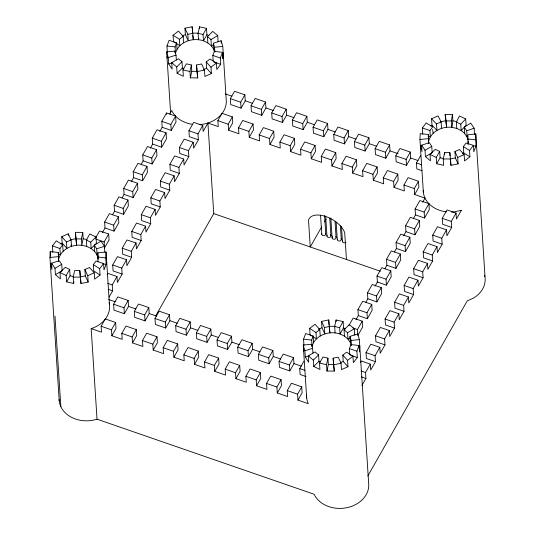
<?xml version="1.0" encoding="UTF-8"?>
<svg xmlns="http://www.w3.org/2000/svg" width="535" height="535" viewBox="0 0 535 535"><rect width="100%" height="100%" fill="white"/><g stroke="black" fill="none" stroke-linecap="round" stroke-linejoin="round"><path stroke-width="0.8" d="M423.372 192.426L419.948 139.501L420.202 133.636L428.395 134.506L428.682 143.36M455.338 157.912L450.263 158.948L450.972 165.342L458.107 163.857L455.338 157.912L454.924 151.559L459.532 149.512L464.159 154.595L464.567 160.948L469.924 156.822L463.758 152.95L463.35 146.597L466.119 143.005L473.388 145.406L473.803 151.759L475.936 146.102L475.782 133.884L467.864 134.827L468.025 144.55M59.218 400.969L49.942 257.469L50.23 251.577L58.362 252.5L58.649 261.354M58.469 261.434L58.362 252.5M97.938 261.755L97.831 252.821L106.05 252.025L109.474 304.95A28.194 22.55 -3.7 0 1 91.177 328.61L97.029 419.193L314.152 494.266A28.194 22.55 -3.7 0 0 346.807 507.702A28.194 22.55 -3.7 0 0 368.642 483.118L359.359 339.618L357.734 333.907L349.997 336.381L350.405 342.734L351.174 345.423M80.517 279.404L80.992 283.51L88.161 282.039L85.306 275.906L84.891 269.553L89.499 267.507L94.26 272.79L94.668 279.143L100.072 275.023L93.725 270.944L93.317 264.591L96.086 261L103.583 263.594L103.997 269.948L106.177 264.27L105.763 257.917L106.05 252.025M167.074 58.235L167.181 56.021M223.182 52.791L222.894 58.683L222.486 52.33L214.354 51.4L212.81 55.413L213.171 60.977M303.659 351.415L303.733 349.937M359.774 345.971L359.487 351.863L359.072 345.51L350.94 344.58L349.402 348.593L349.81 354.946M428.495 143.44L428.395 134.506M468.158 143.681L468.279 141.18M452.483 114.43L451.4 120.95L446.203 120.903L445.167 114.396L452.483 114.43L452.891 120.783L451.808 127.303C442.378 126.247 431.324 131.048 428.803 140.859M55.399 274.662L62.14 270.69L61.726 264.337L59.305 260.705L51.567 263.173L54.991 268.309L55.399 274.662L60.395 278.869L59.987 272.516L65.257 267.313L69.657 269.433L66.206 275.512L66.614 281.865L73.643 283.45L73.228 277.097L74.626 270.549L79.822 270.59L80.992 283.51M82.764 232.397L83.172 238.75L81.775 245.297L81.367 238.944L82.764 232.397L75.415 232.337L76.579 245.251C85.747 244.281 96.741 249.263 98.246 259.174M73.643 283.45L73.95 281.992M222.486 52.33L220.306 58.007L220.714 64.36L216.795 69.436L216.381 63.083L210.034 59.004L206.216 61.92L210.984 67.203L211.392 73.556L204.885 76.451L204.477 70.098L201.615 63.966L196.546 65.002L197.709 77.923L190.36 77.863L189.952 71.509L191.349 64.962L186.381 63.846L182.93 69.924L183.338 76.278L177.118 73.282L176.704 66.928L171.715 62.722L178.449 58.75L181.98 61.726L182.395 68.079L177.118 73.282M198.806 38.252L198.498 39.71L198.09 33.357L199.481 26.81L206.51 28.388L206.918 34.748L203.467 40.827C192.928 37.196 178.583 41.683 175.493 53.273L175.085 46.919L176.624 42.9L169.127 40.312L166.947 45.99L167.361 52.343M190.36 77.863L191.757 71.316L191.349 64.962M359.072 345.51L356.892 351.187L357.306 357.54L353.381 362.61L352.973 356.257L346.627 352.184L342.808 355.1L347.569 360.383L347.984 366.736L341.47 369.632L341.062 363.278L338.207 357.146L333.131 358.183L334.301 371.103L326.952 371.043L326.537 364.689L327.935 358.142L322.966 357.026L319.515 363.104L319.923 369.458L313.704 366.462L313.296 360.108L308.3 355.895L315.041 351.93L318.572 354.906L318.98 361.259L313.704 366.462M335.084 332.89L334.676 326.531L336.074 319.99L343.095 321.568L343.51 327.922L340.053 334.007C329.52 330.376 315.175 334.863 312.079 346.446L311.671 340.093L313.209 336.08L305.719 333.492L303.539 339.163L303.947 345.516M326.952 371.043L328.35 364.495L327.935 358.142M425.445 156.628L432.173 152.696L431.758 146.343L429.337 142.711L421.6 145.179L425.037 150.275L425.445 156.628L430.441 160.801L430.033 154.448L435.289 149.319L439.69 151.438L436.246 157.41L436.654 163.763L443.655 165.308L443.247 158.955L444.659 152.555L449.855 152.595L450.972 165.342M58.77 258.86C60.756 250.855 68.781 246.067 76.579 245.251L75.415 232.337M456.776 128.42L456.368 122.067L459.485 115.981L465.697 118.944L466.105 125.297L461.177 130.54L456.776 128.42L451.808 127.303L451.493 120.382M86.744 246.414L86.336 240.061L89.786 233.976L96.006 236.978L96.42 243.331L91.144 248.534L90.729 242.181L96.006 236.978M214.395 51.567C213.157 46.271 208.316 42.7 203.467 40.827L203.053 34.474L206.51 28.388M66.614 281.865L70.072 275.786L69.657 269.433M95.504 238.122L99.563 230.973L108.685 233.969L109.066 239.907L104.532 247.899M104.626 222.052L109.394 213.659L118.436 216.789L118.823 222.727L114.055 231.12L105.014 227.99L104.626 222.052L113.674 225.181L114.055 231.12M114.156 205.266L118.917 196.88L127.965 200.003L128.353 205.942L123.585 214.334L114.537 211.205L114.156 205.266L123.204 208.396L123.585 214.334M123.685 188.487L128.447 180.094L137.495 183.224L137.876 189.163L133.115 197.555L124.067 194.426L123.685 188.487L132.733 191.617L133.115 197.555M133.215 171.702L137.976 163.309L147.025 166.438L147.406 172.377L142.644 180.77L133.596 177.64L133.215 171.702L142.256 174.831L142.644 180.77M142.738 154.923L147.506 146.53L156.554 149.66L156.936 155.598L152.174 163.991L143.126 160.861L142.738 154.923L151.786 158.046L152.174 163.991M152.268 138.137L157.036 129.744L166.077 132.874L166.465 138.812L161.697 147.205L152.656 144.075L152.268 138.137L161.316 141.267L161.697 147.205M161.797 121.358L166.559 112.965L175.607 116.095L175.995 122.033L171.227 130.426L162.179 127.297L161.797 121.358L170.846 124.481L171.227 130.426M102.285 232.792L105.014 227.99M112.557 214.702L114.537 211.205M122.08 197.923L124.067 194.426M131.215 181.84L133.596 177.64M141.14 164.359L143.126 160.861M150.268 148.275L152.656 144.075M159.798 131.49L162.179 127.297M169.722 114.008L171.708 110.511A28.194 22.55 -3.7 0 0 192.573 124.334M104.786 251.878L104.144 241.96L108.685 233.969M113.674 225.181L118.436 216.789M123.204 208.396L127.965 200.003M132.733 191.617L137.495 183.224M142.256 174.831L147.025 166.438M151.786 158.046L156.554 149.66M161.316 141.267L166.077 132.874M170.846 124.481L175.607 116.095M107.154 274.789L107.95 273.392L116.991 276.521L117.379 282.46L122.14 274.067L121.759 268.129L126.521 259.736L117.473 256.613L112.711 264.999L113.092 270.937L122.14 274.067M126.521 259.736L126.909 265.674L131.67 257.288L122.622 254.158L122.241 248.22L126.929 239.961L136.05 242.957L136.432 248.895L141.2 240.503L140.812 234.564L145.58 226.171L136.532 223.041L131.77 231.434L132.152 237.373L141.2 240.503M145.58 226.171L145.961 232.11L150.73 223.724L141.681 220.594L141.293 214.655L146.062 206.263L155.11 209.392L155.491 215.331L160.253 206.938L159.871 200.999L164.633 192.607L155.591 189.477L150.823 197.87L151.211 203.808L160.253 206.938M164.633 192.607L165.021 198.545L169.782 190.152L160.734 187.029L160.353 181.091L165.114 172.698L174.163 175.828L174.55 181.766L179.312 173.373L178.931 167.435L183.692 159.042L174.644 155.912L169.883 164.305L170.264 170.244L179.312 173.373M183.692 159.042L184.073 164.981L188.842 156.588L179.793 153.465L179.412 147.52L184.174 139.133L193.222 142.256L193.603 148.202L198.371 139.809L197.983 133.87L202.752 125.478L193.703 122.348L188.935 130.741L189.323 136.679L198.371 139.809M109.04 297.146L112.611 290.853L112.23 284.914L116.991 276.521M131.67 257.288L131.289 251.35L136.05 242.957M150.73 223.724L150.342 217.778L155.11 209.392M169.782 190.152L169.401 184.214L174.163 175.828M188.842 156.588L188.454 150.649L193.222 142.256M422.637 202.297L425.017 198.104L414.678 194.526L418.851 187.183L418.464 181.245L408.125 177.673L403.958 185.016L404.34 190.955L394.001 187.377L398.174 180.034L397.786 174.096L387.447 170.525L383.281 177.861L383.662 183.806L373.323 180.228L377.489 172.885L377.108 166.947L366.769 163.369L362.603 170.712L362.984 176.65L352.645 173.079L356.812 165.736L356.43 159.798L346.091 156.22L341.925 163.563L342.306 169.501L331.967 165.93L336.134 158.587L335.753 152.649L325.414 149.071L321.241 156.414L321.629 162.352L311.29 158.775L315.456 151.432L315.075 145.493L304.736 141.922L300.563 149.265L300.951 155.203L290.612 151.626L294.778 144.283L294.397 138.344L284.058 134.767L279.885 142.109L280.273 148.055L269.934 144.477L274.101 137.134L273.719 131.195L263.38 127.618L259.207 134.96L259.595 140.899L249.256 137.328L253.423 129.985L253.035 124.046L242.696 120.469L238.53 127.811L238.911 133.75L228.572 130.179L232.745 122.836L232.357 116.891L222.018 113.32L217.852 120.663L218.233 126.601L207.894 123.023L203.133 131.416L202.752 125.478M91.177 328.61L101.516 332.188L101.128 326.25L105.301 318.907L115.64 322.478L116.021 328.423L111.855 335.759L122.194 339.337L121.806 333.399L125.979 326.056L136.318 329.634L136.699 335.572L132.533 342.915L142.872 346.486L142.484 340.548L146.657 333.205L156.996 336.782L157.377 342.721L153.211 350.064L163.549 353.635L163.162 347.696L167.335 340.354L177.673 343.931L178.055 349.87L173.888 357.213L184.227 360.791L183.846 354.852L188.012 347.509L198.351 351.08L198.732 357.019L194.566 364.362L204.905 367.94L204.524 362.001L208.69 354.658L218.648 358.102L219.029 364.041L214.729 371.337L225.583 375.088L225.202 369.15L229.368 361.807L239.707 365.385L240.095 371.323L235.922 378.666L246.26 382.237L245.879 376.299L250.046 368.956L260.385 372.534L260.772 378.472L256.599 385.815L266.938 389.393L266.557 383.448L270.723 376.105L281.062 379.683L281.45 385.621L277.277 392.964L287.616 396.542L287.235 390.603L291.401 383.261L301.74 386.832L302.128 392.77L297.955 400.113L308.3 403.691A28.194 22.55 -3.7 0 1 306.575 395.037M113.634 304.221L117.807 296.878L128.146 300.456L128.527 306.394L124.361 313.737L114.022 310.16L113.634 304.221L123.973 307.799L124.361 313.737M230.358 98.634L234.524 91.291L244.863 94.869L245.251 100.807L241.078 108.15L230.739 104.572L230.358 98.634L240.696 102.212L241.078 108.15M111.855 335.759L111.467 329.821L115.64 322.478M123.973 307.799L128.146 300.456M228.572 130.179L228.191 124.234L232.357 116.891M240.696 102.212L244.863 94.869M134.312 311.37L138.485 304.027L148.824 307.605L149.205 313.543L145.038 320.886L134.7 317.308L134.312 311.37L144.651 314.948L145.038 320.886M251.035 105.783L255.202 98.44L265.547 102.018L265.928 107.956L261.762 115.299L251.423 111.721L251.035 105.783L261.374 109.361L261.762 115.299M132.533 342.915L132.145 336.976L136.318 329.634M144.651 314.948L148.824 307.605M249.256 137.328L248.869 131.389L253.035 124.046M261.374 109.361L265.547 102.018M155.705 315.851L213.753 213.605L207.894 123.023M154.989 318.519L159.162 311.176L169.501 314.754L169.883 320.692L165.716 328.035L155.377 324.457L154.989 318.519L165.328 322.097L165.716 328.035M271.713 112.932L275.886 105.589L286.225 109.167L286.606 115.105L282.44 122.448L272.101 118.877L271.713 112.932L282.052 116.51L282.44 122.448M153.211 350.064L152.823 344.125L156.996 336.782M165.328 322.097L169.501 314.754M269.934 144.477L269.546 138.538L273.719 131.195M282.052 116.51L286.225 109.167M175.674 325.675L179.84 318.332L190.179 321.903L190.56 327.841L186.394 335.184L176.055 331.613L175.674 325.675L186.013 329.246L186.394 335.184M292.391 120.087L296.564 112.745L306.903 116.316L307.284 122.254L303.118 129.597L292.779 126.026L292.391 120.087L302.73 123.659L303.118 129.597M173.888 357.213L173.5 351.274L177.673 343.931M186.013 329.246L190.179 321.903M290.612 151.626L290.224 145.687L294.397 138.344M302.73 123.659L306.903 116.316M196.352 332.823L200.518 325.481L210.857 329.052L211.238 334.997L207.072 342.34L196.733 338.762L196.352 332.823L206.691 336.395L207.072 342.34M313.069 127.236L317.242 119.893L327.58 123.471L327.962 129.41L323.795 136.753L313.457 133.175L313.069 127.236L323.407 130.807L323.795 136.753M194.566 364.362L194.185 358.423L198.351 351.08M206.691 336.395L210.857 329.052M311.29 158.775L310.902 152.836L315.075 145.493M323.407 130.807L327.58 123.471M217.029 339.972L221.196 332.63L231.535 336.207L231.922 342.146L227.622 349.442L217.411 345.911L217.029 339.972L227.241 343.503L227.622 349.442M333.746 134.385L337.919 127.042L348.258 130.62L348.639 136.559L344.473 143.902L334.134 140.324L333.746 134.385L344.092 137.963L344.473 143.902M331.967 165.93L331.58 159.985L335.753 152.649M344.092 137.963L348.258 130.62M237.707 347.121L241.873 339.778L252.212 343.356L252.6 349.295L248.427 356.638L238.088 353.06L237.707 347.121L248.046 350.699L248.427 356.638M354.431 141.534L358.597 134.191L368.936 137.769L369.317 143.708L365.151 151.051L354.812 147.473L354.431 141.534L364.77 145.112L365.151 151.051M235.922 378.666L235.54 372.728L239.707 365.385M248.046 350.699L252.212 343.356M352.645 173.079L352.264 167.141L356.43 159.798M364.77 145.112L368.936 137.769M321.642 226.914L310.253 246.969L308.528 220.293A20.27 10.774 29.6 0 1 325.975 216.595A20.27 10.774 29.6 0 1 344.714 232.805L346.439 259.488M324.491 221.898L326.116 219.036M258.385 354.27L262.551 346.927L272.89 350.505L273.278 356.444L269.105 363.787L258.766 360.215L258.385 354.27L268.724 357.848L269.105 363.787M375.109 148.683L379.275 141.347L389.614 144.918L390.002 150.857L385.829 158.2L375.49 154.628L375.109 148.683L385.447 152.261L385.829 158.2M256.599 385.815L256.218 379.877L260.385 372.534M268.724 357.848L272.89 350.505M373.323 180.228L372.942 174.29L377.108 166.947M385.447 152.261L389.614 144.918M279.063 361.426L283.229 354.083L293.568 357.654L293.956 363.593L289.783 370.936L279.444 367.364L279.063 361.426L289.402 364.997L289.783 370.936M395.786 155.839L399.953 148.496L410.291 152.067L410.679 158.006L406.506 165.348L396.167 161.777L395.786 155.839L406.125 159.41L406.506 165.348M277.277 392.964L276.896 387.026L281.062 379.683M289.402 364.997L293.568 357.654M394.001 187.377L393.62 181.439L397.786 174.096M406.125 159.41L410.291 152.067M306.033 376.553L300.128 374.513L299.74 368.575L303.907 361.232M422.015 170.712L416.845 168.926L416.464 162.988L420.63 155.645M297.955 400.113L297.574 394.175L301.74 386.832M414.678 194.526L414.297 188.587L418.464 181.245M350.405 342.734L347.984 339.103L344.453 336.127L340.053 334.007L339.645 327.654L343.095 321.568M348.807 325.728L353.174 318.031L362.222 321.16L362.603 327.099L357.841 335.492L357.454 329.553L362.222 321.16M357.935 309.645L362.703 301.252L371.751 304.382L372.133 310.32L367.371 318.713L358.323 315.583L357.935 309.645L366.983 312.768L367.371 318.713M367.465 292.859L372.233 284.466L381.274 287.596L381.662 293.534L376.894 301.927L367.853 298.798L367.465 292.859L376.513 295.989L376.894 301.927M376.994 276.08L381.756 267.687L390.804 270.817L391.192 276.755L386.424 285.148L377.376 282.019L376.994 276.08L386.043 279.203L386.424 285.148M386.524 259.294L391.286 250.902L400.334 254.031L400.715 259.97L395.954 268.363L386.905 265.233L386.524 259.294L395.572 262.424L395.954 268.363M396.054 242.515L400.815 234.123L409.863 237.252L410.245 243.191L405.483 251.577L396.435 248.454L396.054 242.515L405.095 245.639L405.483 251.577M405.577 225.73L410.345 217.337L419.393 220.467L419.774 226.405L415.013 234.798L405.965 231.668L405.577 225.73L414.625 228.86L415.013 234.798M415.106 208.944L419.875 200.558L428.916 203.681L429.304 209.626L424.536 218.012L415.494 214.889L415.106 208.944L424.155 212.074L424.536 218.012M355.942 319.776L358.323 315.583M365.866 302.295L367.853 298.798M374.995 286.212L377.376 282.019M384.919 268.73L386.905 265.233M394.449 251.945L396.435 248.454M403.584 235.861L405.965 231.668M413.508 218.38L415.494 214.889M366.983 312.768L371.751 304.382M376.513 295.989L381.274 287.596M386.043 279.203L390.804 270.817M395.572 262.424L400.334 254.031M405.095 245.639L409.863 237.252M414.625 228.86L419.393 220.467M424.155 212.074L428.916 203.681M360.463 362.382L361.259 360.985L370.3 364.114L370.688 370.053L375.45 361.66L375.068 355.721L379.83 347.329L370.782 344.199L366.02 352.592L366.408 358.53L375.45 361.66M379.83 347.329L380.218 353.267L384.979 344.881L375.931 341.751L375.55 335.813L380.311 327.42L389.36 330.55L389.747 336.488L394.509 328.095L394.121 322.157L398.889 313.764L389.841 310.634L385.08 319.027L385.461 324.966L394.509 328.095M398.889 313.764L399.27 319.703L404.039 311.31L394.99 308.187L394.603 302.248L399.371 293.855L408.419 296.985L408.8 302.924L413.568 294.531L413.18 288.592L417.942 280.2L408.901 277.07L404.132 285.463L404.52 291.401L413.568 294.531M417.942 280.2L418.33 286.138L423.091 277.745L414.05 274.622L413.662 268.677L418.423 260.291L427.472 263.414L427.86 269.359L432.621 260.966L432.24 255.028L437.001 246.635L427.953 243.505L423.192 251.898L423.573 257.837L432.621 260.966M437.001 246.635L437.389 252.573L442.151 244.181L433.103 241.051L432.721 235.112L437.483 226.726L446.531 229.849L446.912 235.788L451.68 227.402L451.293 221.463L456.061 213.07L447.013 209.941L442.244 218.333L442.632 224.272L451.68 227.402M361.954 385.434L365.927 378.446L365.539 372.5L370.3 364.114M384.979 344.881L384.598 338.936L389.36 330.55M404.039 311.31L403.651 305.371L408.419 296.985M423.091 277.745L422.71 271.807L427.472 263.414M442.151 244.181L441.763 238.242L446.531 229.849M367.839 475.963L467.242 300.884L473.442 298.102A28.067 22.443 -3.7 0 0 485.058 277.384L475.782 133.884M436.654 163.763L440.104 157.792L439.69 151.438M214.729 371.337L214.348 365.398L218.648 358.102M227.241 343.503L231.535 336.207M422.75 134.332L422.336 127.979L426.214 122.916L432.708 126.909L429.933 130.493L430.347 136.846L428.067 136.091M469.924 156.822L469.509 150.469L473.388 145.406M52.818 252.252L52.41 245.899L56.329 240.824L62.675 244.903L63.09 251.256M58.068 254.065L60.315 254.841L59.9 248.487L62.675 244.903M100.072 275.023L99.657 268.67L103.583 263.594M467.891 139.836L467.129 137.147L464.708 133.516L461.177 130.54L460.762 124.187L465.697 118.944M176.704 66.928L181.98 61.726M207.868 42.947L207.453 36.594L212.729 31.391L217.725 35.598L218.133 41.951M313.296 360.108L318.572 354.906M344.453 336.127L344.045 329.774L349.315 324.571L354.31 328.778L354.725 335.131M430.789 126.059L431.979 125.143L431.571 118.79L438.031 115.888L441.128 121.94L441.542 128.3M173.052 35.236L179.399 39.316L179.807 45.669L173.467 41.59L173.052 35.236L178.456 31.11L183.217 36.4L183.625 42.753M179.399 39.316L183.217 36.4M210.984 67.203L216.381 63.083M60.943 243.967L62.14 243.05L61.732 236.697L68.239 233.802L71.095 239.941L71.509 246.294L70.874 244.93M462.487 153.919L463.758 152.95M309.638 328.416L315.984 332.496L316.399 338.849L310.053 334.77L309.638 328.416L315.041 324.29L319.803 329.58L320.218 335.933M315.984 332.496L319.803 329.58M347.569 360.383L352.973 356.257M464.708 133.516L464.293 127.163L470.693 123.11L474.13 128.206L474.538 134.559M213.418 44.733L211.399 45.923L210.984 39.57L217.725 35.598M54.991 268.309L61.726 264.337M94.26 245.157L101.001 241.185L104.425 246.321L96.688 248.788L94.26 245.157L94.675 251.51M350.004 337.913L347.984 339.103L347.576 332.75L354.31 328.778M425.037 150.275L431.758 146.343M458.107 163.857L457.692 157.504L464.159 154.595M182.482 35.858L185.371 34.574L184.963 28.215L192.132 26.75L193.302 39.664L192.827 35.564M203.34 69.737L206.63 68.273L206.216 61.92M62.14 243.05L66.908 248.34L66.494 241.987L71.095 239.941M88.161 282.039L87.753 275.685L94.26 272.79M431.979 125.143L436.941 130.346L436.527 123.993L441.128 121.94M318.345 329.359L321.963 327.748L321.548 321.395L328.724 319.93L329.888 332.844L329.326 327.922M340.588 362.623L343.216 361.453L342.808 355.1M467.129 137.147L466.721 130.794L474.13 128.206M171.715 62.722L172.123 69.075L168.699 63.939L168.284 57.586L176.028 55.118L174.878 51.086L166.659 51.882L170.618 113.092M213.819 49.554L213.405 43.201L221.149 40.734L222.774 46.438L226.198 99.363A28.194 22.55 -3.7 0 1 199.094 124.615M168.699 63.939L172.571 62.709M308.3 355.895L308.708 362.255L305.284 357.119L304.876 350.766L312.614 348.298L311.47 344.259L303.251 345.062L306.675 397.986M305.284 357.119L309.156 355.882M440.252 121.86L445.575 120.749L445.167 114.396M184.963 28.215L187.818 34.354L192.894 33.31M197.301 71.57L204.477 70.098M70.245 239.834L75.823 238.69M85.306 275.906L80.23 276.943L79.822 270.59M321.548 321.395L324.404 327.527L329.48 326.49M333.887 364.75L341.062 363.278M419.948 139.501L428.187 138.672M422.008 145.694L420.356 145.861L422.008 151.532L421.6 145.179M213.405 43.201L214.555 47.234L222.774 46.438M49.942 257.469L58.154 256.673M51.995 263.661L50.35 263.822L51.975 269.526L51.567 263.173M349.997 336.381L351.147 340.414L359.359 339.618M443.247 158.955L450.564 158.989M198.264 33.15L192.547 33.103L192.339 29.927M191.757 71.316L196.954 71.356L197.709 77.923M76.171 238.898L81.367 238.944M73.228 277.097L80.578 277.157M329.132 326.283L334.85 326.33M328.35 364.495L333.546 364.536L334.301 371.103M467.664 138.993L475.528 139.749M473.582 145.874L475.936 146.102M166.947 45.99L175.085 46.919M97.631 256.987L105.763 257.917M102.921 263.902L106.177 264.27M303.539 339.163L311.671 340.093M452.891 120.783L456.783 121.646M198.09 33.357L203.053 34.474M182.93 69.924L189.952 71.509M440.104 157.792L443.649 158.587M83.172 238.75L87.078 239.626M334.676 326.531L339.645 327.654M70.072 275.786L73.616 276.582M319.515 363.104L326.537 364.689M422.336 127.979L429.933 130.493M212.81 55.413L220.306 58.007M213.973 62.027L220.714 64.36M225.309 93.913L231.956 96.206M245.251 100.807L252.634 103.362M265.928 107.956L273.311 110.511M286.606 115.105L293.989 117.66M307.284 122.254L314.667 124.809M327.962 129.41L335.351 131.964M348.639 136.559L356.029 139.113M369.317 143.708L376.707 146.262M390.002 150.857L398.12 153.665M410.679 158.006L418.062 160.56M416.464 162.988L421.633 164.773M217.852 120.663L228.191 124.234M238.53 127.811L248.869 131.389M259.207 134.96L269.546 138.538M279.885 142.109L290.224 145.687M300.563 149.265L310.902 152.836M321.241 156.414L331.58 159.985M341.925 163.563L352.264 167.141M362.603 170.712L372.942 174.29M383.281 177.861L393.62 181.439M403.958 185.016L414.297 188.587M460.829 210.489L461.21 210.616M188.935 130.741L197.983 133.87M442.244 218.333L451.293 221.463M179.412 147.52L188.454 150.649M432.721 235.112L441.763 238.242M169.883 164.305L178.931 167.435M423.192 251.898L432.24 255.028M160.353 181.091L169.401 184.214M413.662 268.677L422.71 271.807M213.753 213.605L380.372 271.218M150.823 197.87L159.871 200.999M404.132 285.463L413.18 288.592M141.293 214.655L150.342 217.778M394.603 302.248L403.651 305.371M131.77 231.434L140.812 234.564M385.08 319.027L394.121 322.157M95.852 239.091L104.144 241.96M122.241 248.22L131.289 251.35M352.933 327.988L357.454 329.553M375.55 335.813L384.598 338.936M354.07 334.188L355.581 334.709M112.711 264.999L121.759 268.129M366.02 352.592L375.068 355.721M52.41 245.899L59.9 248.487M349.402 348.593L356.892 351.187M350.559 355.207L357.306 357.54M107.709 283.349L112.23 284.914M361.018 370.942L365.539 372.5M108.09 289.288L112.611 290.853M361.399 376.881L365.927 378.446M108.585 299.5L115.232 301.793M128.527 306.394L135.91 308.949M149.205 313.543L156.588 316.098M169.883 320.692L177.272 323.247M190.56 327.841L197.95 330.396M211.238 334.997L218.628 337.545M231.922 342.146L239.305 344.701M252.6 349.295L259.983 351.849M273.278 356.444L280.661 358.998M293.956 363.593L301.339 366.147M299.74 368.575L304.91 370.36M101.128 326.25L111.467 329.821M121.806 333.399L132.145 336.976M142.484 340.548L152.823 344.125M163.162 347.696L173.5 351.274M183.846 354.852L194.185 358.423M204.524 362.001L214.348 365.398M225.202 369.15L235.54 372.728M245.879 376.299L256.218 379.877M266.557 383.448L276.896 387.026M287.235 390.603L297.574 394.175M430.033 154.448L436.246 157.41M456.368 122.067L460.762 124.187M206.918 34.748L208.991 35.745M182.395 68.079L183.859 68.781M343.51 327.922L345.583 328.925M86.336 240.061L90.729 242.181M318.98 361.259L320.445 361.961M59.987 272.516L66.206 275.512M463.35 146.597L469.509 150.469M93.317 264.591L99.657 268.67M207.453 36.594L210.984 39.57M344.045 329.774L347.576 332.75M431.571 118.79L436.527 123.993M206.63 68.273L211.392 73.556M343.216 361.453L347.984 366.736M61.732 236.697L66.494 241.987M464.293 127.163L466.721 130.794M454.924 151.559L457.692 157.504M185.371 34.574L188.233 40.707L187.818 34.354M321.963 327.748L324.819 333.88L324.404 327.527M84.891 269.553L87.753 275.685M484.409 275.15L484.844 276.642M303.251 345.062L304.876 350.766M166.659 51.882L168.284 57.586M445.575 120.749L446.611 127.256L446.203 120.903M432.588 129.544L433.123 133.262M456.061 213.07L456.442 219.009L461.384 210.309L453.988 211.913A28.067 22.443 -3.7 0 1 451.547 212.074M449.855 152.595L450.062 155.772M444.659 152.555L444.759 154.14M351.147 340.414L351.455 345.175M341.484 226.432L342.454 241.419M340.394 225.924L341.25 239.245M336.154 222.145L337.284 239.633M335.057 221.637L336.08 237.46M330.824 217.859L332.115 237.841M329.781 218.186L330.911 235.667M336.074 319.99L336.174 321.575M325.654 216.073L326.945 236.055M324.558 215.565L325.741 233.882M333.131 358.183L333.546 364.536M328.724 319.93L329.032 324.691M320.539 215.117L321.776 234.27M313.209 336.08L313.624 342.433M312.614 348.298L312.921 353.06M221.149 40.734L221.303 43.114M214.555 47.234L214.863 52.002M199.481 26.81L199.588 28.395M196.546 65.002L196.954 71.356M192.132 26.75L192.239 28.342M176.624 42.9L177.038 49.253M176.028 55.118L176.336 59.887M174.878 51.086L174.985 52.671M166.559 112.965L166.659 114.45M97.831 252.821L98.193 258.378M96.688 248.788L97.096 255.141M68.239 233.802L68.34 235.393M54.985 316.098L60.843 406.68M50.23 251.577L50.537 256.339M446.665 211.88A28.067 22.443 -3.7 0 1 423.238 190.233M97.029 419.193A28.194 22.55 -3.7 0 1 59.111 399.505M109.087 302.77A28.194 22.55 -3.7 0 1 109.374 304.221M335.726 236.691A1.993 1.592 -3.7 0 1 335.385 238.837A1.993 1.592 -3.7 0 1 332.696 238.817A1.993 1.592 -3.7 0 1 332.569 236.664M341.136 238.844A1.993 1.592 -3.7 0 1 339.451 241.024A1.993 1.592 -3.7 0 1 337.304 239.212M345.971 242.208A1.993 1.592 -3.7 0 1 343.376 242.602A1.993 1.592 -3.7 0 1 342.627 240.603M330.202 234.604A1.993 1.592 -3.7 0 1 330.57 236.731A1.993 1.592 -3.7 0 1 327.942 237.272A1.993 1.592 -3.7 0 1 327.119 235.239M325.628 233.481A1.993 1.592 -3.7 0 1 323.942 235.661A1.993 1.592 -3.7 0 1 321.796 233.849"/></g></svg>
